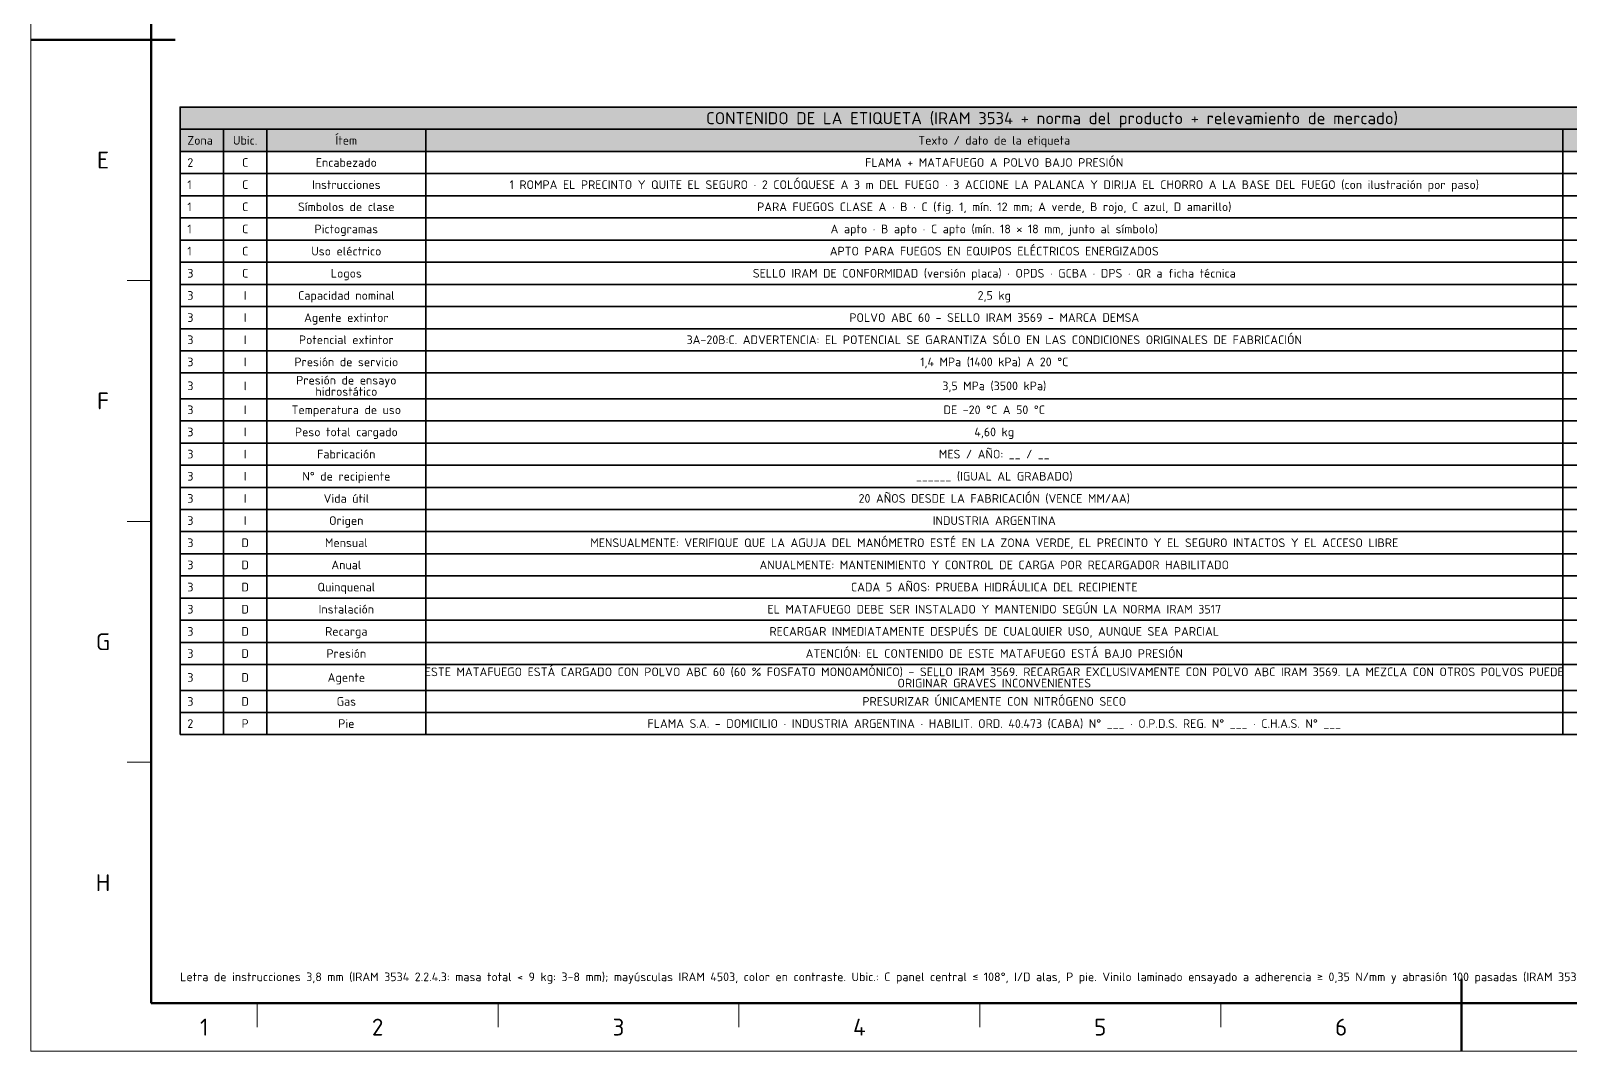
# Model space of a CAD drawing. Header units: millimetres. Extents: x 0 to 2382, y 0 to 420.
# Drawn here: x 1788 to 2107.6, y 0 to 211.8 of the extents above; entities that cross this region are included whole.
import ezdxf
from ezdxf.enums import TextEntityAlignment as Align

# ---------------------------------------------------------------- set-up
doc = ezdxf.new("R2010")
doc.units = ezdxf.units.MM
for name, color, linetype, lineweight in [('06-TEXTO', 7, 'CONTINUOUS', 25), ('07-RECUADRO', 7, 'CONTINUOUS', 70), ('08-FINA', 5, 'CONTINUOUS', 18), ('10-ROTULO', 7, 'CONTINUOUS', 35), ('13-GRAFICA', 30, 'CONTINUOUS', 18)]:
    doc.layers.add(name, color=color, linetype=linetype, lineweight=lineweight)
doc.styles.add('ISO3098', font='isocpeur.ttf')

msp = doc.modelspace()

# ---------------------------------------------------------------- hatches: boundary and pattern name
at = {"layer": '13-GRAFICA', "true_color": 0xc81e2d}
h = msp.add_hatch(color=7, dxfattribs=at)
h.dxf.hatch_style = 1
h.paths.add_polyline_path([(2181, 191.4), (2181, 196), (1819, 196), (1819, 191.4)])
at = {"layer": '13-GRAFICA', "true_color": 0xe8e8e8}
h = msp.add_hatch(color=7, dxfattribs=at)
h.dxf.hatch_style = 1
h.paths.add_polyline_path([(2181, 186.8), (2181, 191.4), (1819, 191.4), (1819, 186.8)])

# ---------------------------------------------------------------- linework, layer by layer
at = {"layer": '07-RECUADRO'}
for p, q in [((1788, 210), (1818, 210)), ((2085, 0), (2085, 15))]:
    msp.add_line(p, q, dxfattribs=at)
msp.add_lwpolyline([(1813, 10), (2372, 10), (2372, 410), (1813, 410)], close=True, dxfattribs=at)
at = {"layer": '08-FINA'}
for p, q in [((1813, 160), (1808, 160)), ((1813, 110), (1808, 110)), ((1813, 60), (1808, 60)), ((1835, 10), (1835, 5)), ((1885, 10), (1885, 5)), ((1935, 10), (1935, 5)), ((1985, 10), (1985, 5)), ((2035, 10), (2035, 5))]:
    msp.add_line(p, q, dxfattribs=at)
msp.add_lwpolyline([(1788, 0), (2382, 0), (2382, 420), (1788, 420)], close=True, dxfattribs=at)
at = {"layer": '10-ROTULO'}
for points in [[(1819, 191.4), (2181, 191.4), (2181, 196), (1819, 196)], [(1819, 186.8), (1828, 186.8), (1828, 191.4), (1819, 191.4)], [(1828, 186.8), (1837, 186.8), (1837, 191.4), (1828, 191.4)], [(1837, 186.8), (1870, 186.8), (1870, 191.4), (1837, 191.4)], [(1870, 186.8), (2106, 186.8), (2106, 191.4), (1870, 191.4)], [(2106, 186.8), (2181, 186.8), (2181, 191.4), (2106, 191.4)], [(1819, 182.2), (1828, 182.2), (1828, 186.8), (1819, 186.8)], [(1828, 182.2), (1837, 182.2), (1837, 186.8), (1828, 186.8)], [(1837, 182.2), (1870, 182.2), (1870, 186.8), (1837, 186.8)], [(1870, 182.2), (2106, 182.2), (2106, 186.8), (1870, 186.8)], [(2106, 182.2), (2181, 182.2), (2181, 186.8), (2106, 186.8)], [(1819, 177.6), (1828, 177.6), (1828, 182.2), (1819, 182.2)], [(1828, 177.6), (1837, 177.6), (1837, 182.2), (1828, 182.2)], [(1837, 177.6), (1870, 177.6), (1870, 182.2), (1837, 182.2)], [(1870, 177.6), (2106, 177.6), (2106, 182.2), (1870, 182.2)], [(2106, 177.6), (2181, 177.6), (2181, 182.2), (2106, 182.2)], [(1819, 173), (1828, 173), (1828, 177.6), (1819, 177.6)], [(1828, 173), (1837, 173), (1837, 177.6), (1828, 177.6)], [(1837, 173), (1870, 173), (1870, 177.6), (1837, 177.6)], [(1870, 173), (2106, 173), (2106, 177.6), (1870, 177.6)], [(2106, 173), (2181, 173), (2181, 177.6), (2106, 177.6)], [(1819, 168.4), (1828, 168.4), (1828, 173), (1819, 173)], [(1828, 168.4), (1837, 168.4), (1837, 173), (1828, 173)], [(1837, 168.4), (1870, 168.4), (1870, 173), (1837, 173)], [(1870, 168.4), (2106, 168.4), (2106, 173), (1870, 173)], [(2106, 168.4), (2181, 168.4), (2181, 173), (2106, 173)], [(1819, 163.8), (1828, 163.8), (1828, 168.4), (1819, 168.4)], [(1828, 163.8), (1837, 163.8), (1837, 168.4), (1828, 168.4)], [(1837, 163.8), (1870, 163.8), (1870, 168.4), (1837, 168.4)], [(1870, 163.8), (2106, 163.8), (2106, 168.4), (1870, 168.4)], [(2106, 163.8), (2181, 163.8), (2181, 168.4), (2106, 168.4)], [(1819, 159.2), (1828, 159.2), (1828, 163.8), (1819, 163.8)], [(1828, 159.2), (1837, 159.2), (1837, 163.8), (1828, 163.8)], [(1837, 159.2), (1870, 159.2), (1870, 163.8), (1837, 163.8)], [(1870, 159.2), (2106, 159.2), (2106, 163.8), (1870, 163.8)], [(2106, 159.2), (2181, 159.2), (2181, 163.8), (2106, 163.8)], [(1819, 154.6), (1828, 154.6), (1828, 159.2), (1819, 159.2)], [(1828, 154.6), (1837, 154.6), (1837, 159.2), (1828, 159.2)], [(1837, 154.6), (1870, 154.6), (1870, 159.2), (1837, 159.2)], [(1870, 154.6), (2106, 154.6), (2106, 159.2), (1870, 159.2)], [(2106, 154.6), (2181, 154.6), (2181, 159.2), (2106, 159.2)], [(1819, 150), (1828, 150), (1828, 154.6), (1819, 154.6)], [(1828, 150), (1837, 150), (1837, 154.6), (1828, 154.6)], [(1837, 150), (1870, 150), (1870, 154.6), (1837, 154.6)], [(1870, 150), (2106, 150), (2106, 154.6), (1870, 154.6)], [(2106, 150), (2181, 150), (2181, 154.6), (2106, 154.6)], [(1819, 145.4), (1828, 145.4), (1828, 150), (1819, 150)], [(1828, 145.4), (1837, 145.4), (1837, 150), (1828, 150)], [(1837, 145.4), (1870, 145.4), (1870, 150), (1837, 150)], [(1870, 145.4), (2106, 145.4), (2106, 150), (1870, 150)], [(2106, 145.4), (2181, 145.4), (2181, 150), (2106, 150)], [(1819, 140.8), (1828, 140.8), (1828, 145.4), (1819, 145.4)], [(1828, 140.8), (1837, 140.8), (1837, 145.4), (1828, 145.4)], [(1837, 140.8), (1870, 140.8), (1870, 145.4), (1837, 145.4)], [(1870, 140.8), (2106, 140.8), (2106, 145.4), (1870, 145.4)], [(2106, 140.8), (2181, 140.8), (2181, 145.4), (2106, 145.4)], [(1819, 135.46), (1828, 135.46), (1828, 140.8), (1819, 140.8)], [(1828, 135.46), (1837, 135.46), (1837, 140.8), (1828, 140.8)], [(1837, 135.46), (1870, 135.46), (1870, 140.8), (1837, 140.8)], [(1870, 135.46), (2106, 135.46), (2106, 140.8), (1870, 140.8)], [(2106, 135.46), (2181, 135.46), (2181, 140.8), (2106, 140.8)], [(1819, 130.86), (1828, 130.86), (1828, 135.46), (1819, 135.46)], [(1828, 130.86), (1837, 130.86), (1837, 135.46), (1828, 135.46)], [(1837, 130.86), (1870, 130.86), (1870, 135.46), (1837, 135.46)], [(1870, 130.86), (2106, 130.86), (2106, 135.46), (1870, 135.46)], [(2106, 130.86), (2181, 130.86), (2181, 135.46), (2106, 135.46)], [(1819, 126.26), (1828, 126.26), (1828, 130.86), (1819, 130.86)], [(1828, 126.26), (1837, 126.26), (1837, 130.86), (1828, 130.86)], [(1837, 126.26), (1870, 126.26), (1870, 130.86), (1837, 130.86)], [(1870, 126.26), (2106, 126.26), (2106, 130.86), (1870, 130.86)], [(2106, 126.26), (2181, 126.26), (2181, 130.86), (2106, 130.86)], [(1819, 121.66), (1828, 121.66), (1828, 126.26), (1819, 126.26)], [(1828, 121.66), (1837, 121.66), (1837, 126.26), (1828, 126.26)], [(1837, 121.66), (1870, 121.66), (1870, 126.26), (1837, 126.26)], [(1870, 121.66), (2106, 121.66), (2106, 126.26), (1870, 126.26)], [(2106, 121.66), (2181, 121.66), (2181, 126.26), (2106, 126.26)], [(1819, 117.06), (1828, 117.06), (1828, 121.66), (1819, 121.66)], [(1828, 117.06), (1837, 117.06), (1837, 121.66), (1828, 121.66)], [(1837, 117.06), (1870, 117.06), (1870, 121.66), (1837, 121.66)], [(1870, 117.06), (2106, 117.06), (2106, 121.66), (1870, 121.66)], [(2106, 117.06), (2181, 117.06), (2181, 121.66), (2106, 121.66)], [(1819, 112.46), (1828, 112.46), (1828, 117.06), (1819, 117.06)], [(1828, 112.46), (1837, 112.46), (1837, 117.06), (1828, 117.06)], [(1837, 112.46), (1870, 112.46), (1870, 117.06), (1837, 117.06)], [(1870, 112.46), (2106, 112.46), (2106, 117.06), (1870, 117.06)], [(2106, 112.46), (2181, 112.46), (2181, 117.06), (2106, 117.06)], [(1819, 107.86), (1828, 107.86), (1828, 112.46), (1819, 112.46)], [(1828, 107.86), (1837, 107.86), (1837, 112.46), (1828, 112.46)], [(1837, 107.86), (1870, 107.86), (1870, 112.46), (1837, 112.46)], [(1870, 107.86), (2106, 107.86), (2106, 112.46), (1870, 112.46)], [(2106, 107.86), (2181, 107.86), (2181, 112.46), (2106, 112.46)], [(1819, 103.26), (1828, 103.26), (1828, 107.86), (1819, 107.86)], [(1828, 103.26), (1837, 103.26), (1837, 107.86), (1828, 107.86)], [(1837, 103.26), (1870, 103.26), (1870, 107.86), (1837, 107.86)], [(1870, 103.26), (2106, 103.26), (2106, 107.86), (1870, 107.86)], [(2106, 103.26), (2181, 103.26), (2181, 107.86), (2106, 107.86)], [(1819, 98.66), (1828, 98.66), (1828, 103.26), (1819, 103.26)], [(1828, 98.66), (1837, 98.66), (1837, 103.26), (1828, 103.26)], [(1837, 98.66), (1870, 98.66), (1870, 103.26), (1837, 103.26)], [(1870, 98.66), (2106, 98.66), (2106, 103.26), (1870, 103.26)], [(2106, 98.66), (2181, 98.66), (2181, 103.26), (2106, 103.26)], [(1819, 94.06), (1828, 94.06), (1828, 98.66), (1819, 98.66)], [(1828, 94.06), (1837, 94.06), (1837, 98.66), (1828, 98.66)], [(1837, 94.06), (1870, 94.06), (1870, 98.66), (1837, 98.66)], [(1870, 94.06), (2106, 94.06), (2106, 98.66), (1870, 98.66)], [(2106, 94.06), (2181, 94.06), (2181, 98.66), (2106, 98.66)], [(1819, 89.46), (1828, 89.46), (1828, 94.06), (1819, 94.06)], [(1828, 89.46), (1837, 89.46), (1837, 94.06), (1828, 94.06)], [(1837, 89.46), (1870, 89.46), (1870, 94.06), (1837, 94.06)], [(1870, 89.46), (2106, 89.46), (2106, 94.06), (1870, 94.06)], [(2106, 89.46), (2181, 89.46), (2181, 94.06), (2106, 94.06)], [(1819, 84.86), (1828, 84.86), (1828, 89.46), (1819, 89.46)], [(1828, 84.86), (1837, 84.86), (1837, 89.46), (1828, 89.46)], [(1837, 84.86), (1870, 84.86), (1870, 89.46), (1837, 89.46)], [(1870, 84.86), (2106, 84.86), (2106, 89.46), (1870, 89.46)], [(2106, 84.86), (2181, 84.86), (2181, 89.46), (2106, 89.46)], [(1819, 80.26), (1828, 80.26), (1828, 84.86), (1819, 84.86)], [(1828, 80.26), (1837, 80.26), (1837, 84.86), (1828, 84.86)], [(1837, 80.26), (1870, 80.26), (1870, 84.86), (1837, 84.86)], [(1870, 80.26), (2106, 80.26), (2106, 84.86), (1870, 84.86)], [(2106, 80.26), (2181, 80.26), (2181, 84.86), (2106, 84.86)], [(1819, 74.92), (1828, 74.92), (1828, 80.26), (1819, 80.26)], [(1828, 74.92), (1837, 74.92), (1837, 80.26), (1828, 80.26)], [(1837, 74.92), (1870, 74.92), (1870, 80.26), (1837, 80.26)], [(1870, 74.92), (2106, 74.92), (2106, 80.26), (1870, 80.26)], [(2106, 74.92), (2181, 74.92), (2181, 80.26), (2106, 80.26)], [(1819, 70.32), (1828, 70.32), (1828, 74.92), (1819, 74.92)], [(1828, 70.32), (1837, 70.32), (1837, 74.92), (1828, 74.92)], [(1837, 70.32), (1870, 70.32), (1870, 74.92), (1837, 74.92)], [(1870, 70.32), (2106, 70.32), (2106, 74.92), (1870, 74.92)], [(2106, 70.32), (2181, 70.32), (2181, 74.92), (2106, 74.92)], [(1819, 65.72), (1828, 65.72), (1828, 70.32), (1819, 70.32)], [(1828, 65.72), (1837, 65.72), (1837, 70.32), (1828, 70.32)], [(1837, 65.72), (1870, 65.72), (1870, 70.32), (1837, 70.32)], [(1870, 65.72), (2106, 65.72), (2106, 70.32), (1870, 70.32)], [(2106, 65.72), (2181, 65.72), (2181, 70.32), (2106, 70.32)]]:
    msp.add_lwpolyline(points, close=True, dxfattribs=at)

# ---------------------------------------------------------------- texts
at = {"layer": '06-TEXTO', "true_color": 0xffffff, "style": 'ISO3098'}
msp.add_text('CONTENIDO DE LA ETIQUETA (IRAM 3534 + norma del producto + relevamiento de mercado)', height=2.5, dxfattribs=at).set_placement((2000, 193.7), align=Align.MIDDLE_CENTER)
at = {"layer": '06-TEXTO', "style": 'ISO3098'}
for s, p in [('Zona', (1820.5, 189.1)), ('2', (1820.5, 184.5)), ('1', (1820.5, 179.9)), ('1', (1820.5, 175.3)), ('1', (1820.5, 170.7)), ('1', (1820.5, 166.1)), ('3', (1820.5, 161.5)), ('3', (1820.5, 156.9)), ('3', (1820.5, 152.3)), ('3', (1820.5, 147.7)), ('3', (1820.5, 143.1)), ('3', (1820.5, 138.13)), ('3', (1820.5, 133.16)), ('3', (1820.5, 128.56)), ('3', (1820.5, 123.96)), ('3', (1820.5, 119.36)), ('3', (1820.5, 114.76)), ('3', (1820.5, 110.16)), ('3', (1820.5, 105.56)), ('3', (1820.5, 100.96)), ('3', (1820.5, 96.36)), ('3', (1820.5, 91.76)), ('3', (1820.5, 87.16)), ('3', (1820.5, 82.56)), ('3', (1820.5, 77.59)), ('3', (1820.5, 72.62)), ('2', (1820.5, 68.02))]:
    msp.add_text(s, height=1.8, dxfattribs=at).set_placement(p, align=Align.MIDDLE_LEFT)
for s, height, p in [('Ubic.', 1.8, (1832.5, 189.1)), ('Ítem', 1.8, (1853.5, 189.1)), ('Texto / dato de la etiqueta', 1.8, (1988, 189.1)), ('E', 3.5, (1803, 185)), ('C', 1.8, (1832.5, 184.5)), ('Encabezado', 1.8, (1853.5, 184.5)), ('FLAMA + MATAFUEGO A POLVO BAJO PRESIÓN', 1.8, (1988, 184.5)), ('C', 1.8, (1832.5, 179.9)), ('Instrucciones', 1.8, (1853.5, 179.9)), ('1 ROMPA EL PRECINTO Y QUITE EL SEGURO · 2 COLÓQUESE A 3\xa0m DEL FUEGO · 3 ACCIONE LA PALANCA Y DIRIJA EL CHORRO A LA BASE DEL FUEGO (con ilustración por paso)', 1.8, (1988, 179.9)), ('C', 1.8, (1832.5, 175.3)), ('Símbolos de clase', 1.8, (1853.5, 175.3)), ('PARA FUEGOS CLASE A · B · C (fig. 1, mín. 12 mm; A verde, B rojo, C azul, D amarillo)', 1.8, (1988, 175.3)), ('C', 1.8, (1832.5, 170.7)), ('Pictogramas', 1.8, (1853.5, 170.7)), ('A apto · B apto · C apto (mín. 18 × 18 mm, junto al símbolo)', 1.8, (1988, 170.7)), ('C', 1.8, (1832.5, 166.1)), ('Uso eléctrico', 1.8, (1853.5, 166.1)), ('APTO PARA FUEGOS EN EQUIPOS ELÉCTRICOS ENERGIZADOS', 1.8, (1988, 166.1)), ('C', 1.8, (1832.5, 161.5)), ('Logos', 1.8, (1853.5, 161.5)), ('SELLO IRAM DE CONFORMIDAD (versión placa) · OPDS · GCBA · DPS · QR a ficha técnica', 1.8, (1988, 161.5)), ('I', 1.8, (1832.5, 156.9)), ('Capacidad nominal', 1.8, (1853.5, 156.9)), ('2,5 kg', 1.8, (1988, 156.9)), ('I', 1.8, (1832.5, 152.3)), ('Agente extintor', 1.8, (1853.5, 152.3)), ('POLVO ABC 60 - SELLO IRAM 3569 - MARCA DEMSA', 1.8, (1988, 152.3)), ('I', 1.8, (1832.5, 147.7)), ('Potencial extintor', 1.8, (1853.5, 147.7)), ('3A-20B:C. ADVERTENCIA: EL POTENCIAL SE GARANTIZA SÓLO EN LAS CONDICIONES ORIGINALES DE FABRICACIÓN', 1.8, (1988, 147.7)), ('I', 1.8, (1832.5, 143.1)), ('Presión de servicio', 1.8, (1853.5, 143.1)), ('1,4 MPa (1400 kPa) A 20 °C', 1.8, (1988, 143.1)), ('I', 1.8, (1832.5, 138.13)), ('Presión de ensayo', 1.8, (1853.5, 139.3)), ('hidrostático', 1.8, (1853.5, 136.96)), ('3,5 MPa (3500 kPa)', 1.8, (1988, 138.13)), ('F', 3.5, (1803, 135)), ('I', 1.8, (1832.5, 133.16)), ('Temperatura de uso', 1.8, (1853.5, 133.16)), ('DE -20 °C A 50 °C', 1.8, (1988, 133.16)), ('I', 1.8, (1832.5, 128.56)), ('Peso total cargado', 1.8, (1853.5, 128.56)), ('4,60 kg', 1.8, (1988, 128.56)), ('I', 1.8, (1832.5, 123.96)), ('Fabricación', 1.8, (1853.5, 123.96)), ('MES / AÑO: __ / __', 1.8, (1988, 123.96)), ('I', 1.8, (1832.5, 119.36)), ('N° de recipiente', 1.8, (1853.5, 119.36)), ('______ (IGUAL AL GRABADO)', 1.8, (1988, 119.36)), ('I', 1.8, (1832.5, 114.76)), ('Vida útil', 1.8, (1853.5, 114.76)), ('20 AÑOS DESDE LA FABRICACIÓN (VENCE MM/AA)', 1.8, (1988, 114.76)), ('I', 1.8, (1832.5, 110.16)), ('Origen', 1.8, (1853.5, 110.16)), ('INDUSTRIA ARGENTINA', 1.8, (1988, 110.16)), ('D', 1.8, (1832.5, 105.56)), ('Mensual', 1.8, (1853.5, 105.56)), ('MENSUALMENTE: VERIFIQUE QUE LA AGUJA DEL MANÓMETRO ESTÉ EN LA ZONA VERDE, EL PRECINTO Y EL SEGURO INTACTOS Y EL ACCESO LIBRE', 1.8, (1988, 105.56)), ('D', 1.8, (1832.5, 100.96)), ('Anual', 1.8, (1853.5, 100.96)), ('ANUALMENTE: MANTENIMIENTO Y CONTROL DE CARGA POR RECARGADOR HABILITADO', 1.8, (1988, 100.96)), ('D', 1.8, (1832.5, 96.36)), ('Quinquenal', 1.8, (1853.5, 96.36)), ('CADA 5 AÑOS: PRUEBA HIDRÁULICA DEL RECIPIENTE', 1.8, (1988, 96.36)), ('Instalación', 1.8, (1853.5, 91.76)), ('EL MATAFUEGO DEBE SER INSTALADO Y MANTENIDO SEGÚN LA NORMA IRAM 3517', 1.8, (1988, 91.76)), ('D', 1.8, (1832.5, 91.76)), ('G', 3.5, (1803, 85)), ('D', 1.8, (1832.5, 87.16)), ('Recarga', 1.8, (1853.5, 87.16)), ('RECARGAR INMEDIATAMENTE DESPUÉS DE CUALQUIER USO, AUNQUE SEA PARCIAL', 1.8, (1988, 87.16)), ('D', 1.8, (1832.5, 82.56)), ('Presión', 1.8, (1853.5, 82.56)), ('ATENCIÓN: EL CONTENIDO DE ESTE MATAFUEGO ESTÁ BAJO PRESIÓN', 1.8, (1988, 82.56)), ('ESTE MATAFUEGO ESTÁ CARGADO CON POLVO ABC 60 (60 % FOSFATO MONOAMÓNICO) - SELLO IRAM 3569. RECARGAR EXCLUSIVAMENTE CON POLVO ABC IRAM 3569. LA MEZCLA CON OTROS POLVOS PUEDE', 1.8, (1988, 78.76)), ('D', 1.8, (1832.5, 77.59)), ('Agente', 1.8, (1853.5, 77.59)), ('ORIGINAR GRAVES INCONVENIENTES', 1.8, (1988, 76.42)), ('D', 1.8, (1832.5, 72.62)), ('Gas', 1.8, (1853.5, 72.62)), ('PRESURIZAR ÚNICAMENTE CON NITRÓGENO SECO', 1.8, (1988, 72.62)), ('P', 1.8, (1832.5, 68.02)), ('Pie', 1.8, (1853.5, 68.02)), ('FLAMA S.A. - DOMICILIO · INDUSTRIA ARGENTINA · HABILIT. ORD. 40.473 (CABA) N° ___ · O.P.D.S. REG. N° ___ · C.H.A.S. N° ___', 1.8, (1988, 68.02)), ('H', 3.5, (1803, 35)), ('1', 3.5, (1824, 5)), ('2', 3.5, (1860, 5)), ('3', 3.5, (1910, 5)), ('4', 3.5, (1960, 5)), ('5', 3.5, (2010, 5)), ('6', 3.5, (2060, 5))]:
    msp.add_text(s, height=height, dxfattribs=at).set_placement(p, align=Align.MIDDLE_CENTER)
msp.add_text('Letra de instrucciones 3,8 mm (IRAM 3534 2.2.4.3: masa total < 9 kg: 3-8 mm); mayúsculas IRAM 4503, color en contraste. Ubic.: C panel central ≤ 108°, I/D alas, P pie. Vinilo laminado ensayado a adherencia ≥ 0,35 N/mm y abrasión 100 pasadas (IRAM 3534 cap. 3).', height=1.8, dxfattribs=at).set_placement((1819, 14), align=Align.BOTTOM_LEFT)

doc.saveas('drawing.dxf')
